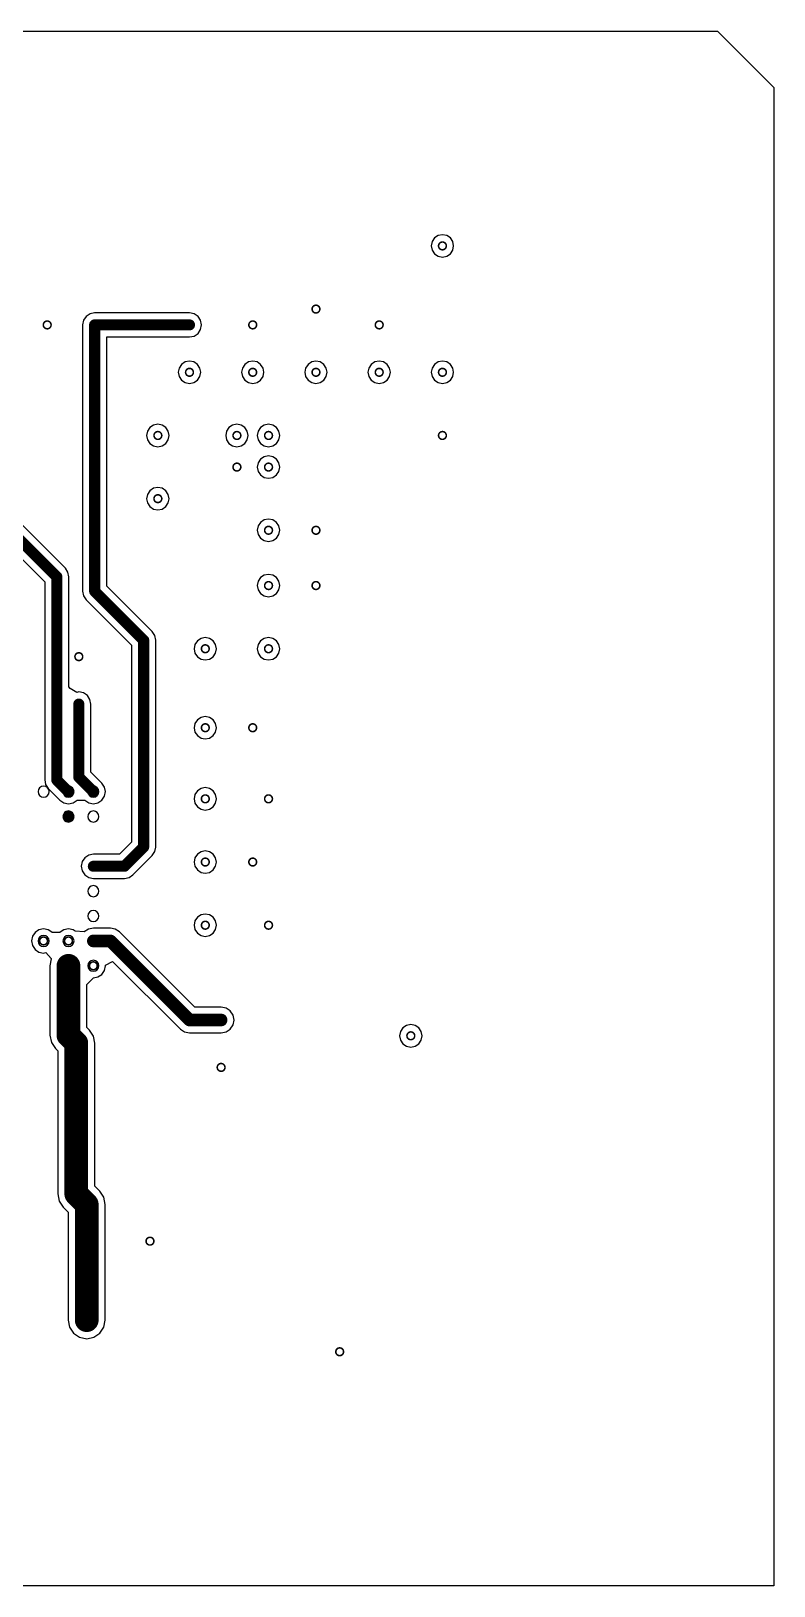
# Model space of a CAD drawing. Header units: inches. Extents: x 34.9 to 61.7, y 10.8 to 35.8.
# Drawn here: x 49.81 to 61.75, y 10.77 to 35.77 of the extents above; entities that cross this region are included whole.
import ezdxf

# ---------------------------------------------------------------- set-up
doc = ezdxf.new("R2010")
doc.units = ezdxf.units.IN
doc.header["$MEASUREMENT"] = 0
doc.layers.add('metal3', color=40, linetype='Continuous')

msp = doc.modelspace()

# ---------------------------------------------------------------- linework, layer by layer
at = {"layer": 'metal3'}
for p, q in [((34.89895056294756, 35.7709591000434), (60.84048364294756, 35.7709591000434)), ((60.84048364294756, 35.7709591000434), (61.74753034294757, 34.8639124000434)), ((61.74753034294757, 34.8639124000434), (61.74753034294757, 10.7727566200434)), ((56.25595128294756, 32.3862160600434), (56.24224544294756, 32.3173109400434)), ((56.24224544294756, 32.3173109400434), (56.25595128294756, 32.2484058200434)), ((56.29498346294757, 32.4446309800434), (56.25595128294756, 32.3862160600434)), ((56.25595128294756, 32.2484058200434), (56.29498346294757, 32.1899909000434)), ((56.35339838294756, 32.48366316004339), (56.29498346294757, 32.4446309800434)), ((56.42230350294757, 32.49736900004339), (56.35339838294756, 32.48366316004339)), ((56.49120862294757, 32.48366316004339), (56.42230350294757, 32.49736900004339)), ((56.54962354294757, 32.4446309800434), (56.49120862294757, 32.48366316004339)), ((56.58865572294756, 32.3862160600434), (56.54962354294757, 32.4446309800434)), ((56.54962354294757, 32.1899909000434), (56.58865572294756, 32.2484058200434)), ((56.60236156294756, 32.3173109400434), (56.58865572294756, 32.3862160600434)), ((56.58865572294756, 32.2484058200434), (56.60236156294756, 32.3173109400434)), ((56.29498346294757, 32.1899909000434), (56.35339838294756, 32.15095872004339)), ((56.35339838294756, 32.15095872004339), (56.42230350294757, 32.13725288004341)), ((56.42230350294757, 32.13725288004341), (56.49120862294757, 32.15095872004339)), ((56.49120862294757, 32.15095872004339), (56.54962354294757, 32.1899909000434)), ((50.65476360294757, 31.12167960004339), (50.63997064294756, 31.0473109400434)), ((50.63997064294756, 31.0473109400434), (50.63997064294756, 26.76579804004339)), ((50.69688950294757, 31.1847249400434), (50.65476360294757, 31.12167960004339)), ((50.75993484294757, 31.2268508400434), (50.69688950294757, 31.1847249400434)), ((50.83430350294756, 31.24164380004339), (50.75993484294757, 31.2268508400434)), ((52.35830350294756, 31.24164380004339), (50.83430350294756, 31.24164380004339)), ((52.43267216294757, 31.2268508400434), (52.35830350294756, 31.24164380004339)), ((52.49571750294757, 31.1847249400434), (52.43267216294757, 31.2268508400434)), ((52.53784340294757, 31.12167960004339), (52.49571750294757, 31.1847249400434)), ((52.55263636294757, 31.0473109400434), (52.53784340294757, 31.12167960004339)), ((52.53784340294757, 30.9729422800434), (52.55263636294757, 31.0473109400434)), ((51.02863636294757, 26.8462931800434), (51.02863636294757, 30.8529780800434)), ((51.02863636294757, 30.8529780800434), (52.35830350294756, 30.8529780800434)), ((52.35830350294756, 30.8529780800434), (52.43267216294757, 30.86777104004339)), ((52.43267216294757, 30.86777104004339), (52.49571750294757, 30.9098969400434)), ((52.49571750294757, 30.9098969400434), (52.53784340294757, 30.9729422800434)), ((52.19195128294757, 30.3542160600434), (52.17824544294757, 30.2853109400434)), ((52.17824544294757, 30.2853109400434), (52.19195128294757, 30.21640582004339)), ((52.23098346294756, 30.4126309800434), (52.19195128294757, 30.3542160600434)), ((52.28939838294757, 30.4516631600434), (52.23098346294756, 30.4126309800434)), ((52.35830350294756, 30.4653690000434), (52.28939838294757, 30.4516631600434)), ((52.42720862294756, 30.4516631600434), (52.35830350294756, 30.4653690000434)), ((52.48562354294756, 30.4126309800434), (52.42720862294756, 30.4516631600434)), ((52.52465572294757, 30.3542160600434), (52.48562354294756, 30.4126309800434)), ((52.53836156294757, 30.2853109400434), (52.52465572294757, 30.3542160600434)), ((52.52465572294757, 30.21640582004339), (52.53836156294757, 30.2853109400434)), ((53.20795128294756, 30.3542160600434), (53.19424544294756, 30.2853109400434)), ((53.19424544294756, 30.2853109400434), (53.20795128294756, 30.21640582004339)), ((53.24698346294757, 30.4126309800434), (53.20795128294756, 30.3542160600434)), ((53.30539838294757, 30.4516631600434), (53.24698346294757, 30.4126309800434)), ((53.37430350294757, 30.4653690000434), (53.30539838294757, 30.4516631600434)), ((53.44320862294757, 30.4516631600434), (53.37430350294757, 30.4653690000434)), ((53.50162354294757, 30.4126309800434), (53.44320862294757, 30.4516631600434)), ((53.54065572294756, 30.3542160600434), (53.50162354294757, 30.4126309800434)), ((53.55436156294756, 30.2853109400434), (53.54065572294756, 30.3542160600434)), ((53.54065572294756, 30.21640582004339), (53.55436156294756, 30.2853109400434)), ((54.22395128294757, 30.3542160600434), (54.21024544294757, 30.2853109400434)), ((54.21024544294757, 30.2853109400434), (54.22395128294757, 30.21640582004339)), ((54.26298346294756, 30.4126309800434), (54.22395128294757, 30.3542160600434)), ((54.32139838294756, 30.4516631600434), (54.26298346294756, 30.4126309800434)), ((54.39030350294756, 30.4653690000434), (54.32139838294756, 30.4516631600434)), ((54.45920862294757, 30.4516631600434), (54.39030350294756, 30.4653690000434)), ((54.51762354294756, 30.4126309800434), (54.45920862294757, 30.4516631600434)), ((54.55665572294757, 30.3542160600434), (54.51762354294756, 30.4126309800434)), ((54.57036156294757, 30.2853109400434), (54.55665572294757, 30.3542160600434)), ((54.55665572294757, 30.21640582004339), (54.57036156294757, 30.2853109400434)), ((55.23995128294757, 30.3542160600434), (55.22624544294757, 30.2853109400434)), ((55.22624544294757, 30.2853109400434), (55.23995128294757, 30.21640582004339)), ((55.27898346294756, 30.4126309800434), (55.23995128294757, 30.3542160600434)), ((55.33739838294757, 30.4516631600434), (55.27898346294756, 30.4126309800434)), ((55.40630350294757, 30.4653690000434), (55.33739838294757, 30.4516631600434)), ((55.47520862294756, 30.4516631600434), (55.40630350294757, 30.4653690000434)), ((55.53362354294757, 30.4126309800434), (55.47520862294756, 30.4516631600434)), ((55.57265572294756, 30.3542160600434), (55.53362354294757, 30.4126309800434)), ((55.58636156294756, 30.2853109400434), (55.57265572294756, 30.3542160600434)), ((55.57265572294756, 30.21640582004339), (55.58636156294756, 30.2853109400434)), ((56.25595128294756, 30.3542160600434), (56.24224544294756, 30.2853109400434)), ((56.24224544294756, 30.2853109400434), (56.25595128294756, 30.21640582004339)), ((56.29498346294757, 30.4126309800434), (56.25595128294756, 30.3542160600434)), ((56.35339838294756, 30.4516631600434), (56.29498346294757, 30.4126309800434)), ((56.42230350294757, 30.4653690000434), (56.35339838294756, 30.4516631600434)), ((56.49120862294757, 30.4516631600434), (56.42230350294757, 30.4653690000434)), ((56.54962354294757, 30.4126309800434), (56.49120862294757, 30.4516631600434)), ((56.58865572294756, 30.3542160600434), (56.54962354294757, 30.4126309800434)), ((56.60236156294756, 30.2853109400434), (56.58865572294756, 30.3542160600434)), ((56.58865572294756, 30.21640582004339), (56.60236156294756, 30.2853109400434)), ((52.19195128294757, 30.21640582004339), (52.23098346294756, 30.1579909000434)), ((52.23098346294756, 30.1579909000434), (52.28939838294757, 30.11895872004339)), ((52.28939838294757, 30.11895872004339), (52.35830350294756, 30.10525288004339)), ((52.35830350294756, 30.10525288004339), (52.42720862294756, 30.11895872004339)), ((52.42720862294756, 30.11895872004339), (52.48562354294756, 30.1579909000434)), ((52.48562354294756, 30.1579909000434), (52.52465572294757, 30.21640582004339)), ((53.20795128294756, 30.21640582004339), (53.24698346294757, 30.1579909000434)), ((53.24698346294757, 30.1579909000434), (53.30539838294757, 30.11895872004339)), ((53.30539838294757, 30.11895872004339), (53.37430350294757, 30.10525288004339)), ((53.37430350294757, 30.10525288004339), (53.44320862294757, 30.11895872004339)), ((53.44320862294757, 30.11895872004339), (53.50162354294757, 30.1579909000434)), ((53.50162354294757, 30.1579909000434), (53.54065572294756, 30.21640582004339)), ((54.22395128294757, 30.21640582004339), (54.26298346294756, 30.1579909000434)), ((54.26298346294756, 30.1579909000434), (54.32139838294756, 30.11895872004339)), ((54.32139838294756, 30.11895872004339), (54.39030350294756, 30.10525288004339)), ((54.39030350294756, 30.10525288004339), (54.45920862294757, 30.11895872004339)), ((54.45920862294757, 30.11895872004339), (54.51762354294756, 30.1579909000434)), ((54.51762354294756, 30.1579909000434), (54.55665572294757, 30.21640582004339)), ((55.23995128294757, 30.21640582004339), (55.27898346294756, 30.1579909000434)), ((55.27898346294756, 30.1579909000434), (55.33739838294757, 30.11895872004339)), ((55.33739838294757, 30.11895872004339), (55.40630350294757, 30.10525288004339)), ((55.40630350294757, 30.10525288004339), (55.47520862294756, 30.11895872004339)), ((55.47520862294756, 30.11895872004339), (55.53362354294757, 30.1579909000434)), ((55.53362354294757, 30.1579909000434), (55.57265572294756, 30.21640582004339)), ((56.25595128294756, 30.21640582004339), (56.29498346294757, 30.1579909000434)), ((56.29498346294757, 30.1579909000434), (56.35339838294756, 30.11895872004339)), ((56.35339838294756, 30.11895872004339), (56.42230350294757, 30.10525288004339)), ((56.42230350294757, 30.10525288004339), (56.49120862294757, 30.11895872004339)), ((56.49120862294757, 30.11895872004339), (56.54962354294757, 30.1579909000434)), ((56.54962354294757, 30.1579909000434), (56.58865572294756, 30.21640582004339)), ((51.68395128294756, 29.33821606004339), (51.67024544294756, 29.2693109400434)), ((51.67024544294756, 29.2693109400434), (51.68395128294756, 29.2004058200434)), ((51.72298346294757, 29.3966309800434), (51.68395128294756, 29.33821606004339)), ((51.78139838294757, 29.4356631600434), (51.72298346294757, 29.3966309800434)), ((51.85030350294757, 29.4493690000434), (51.78139838294757, 29.4356631600434)), ((51.91920862294756, 29.4356631600434), (51.85030350294757, 29.4493690000434)), ((51.97762354294757, 29.3966309800434), (51.91920862294756, 29.4356631600434)), ((52.01665572294756, 29.33821606004339), (51.97762354294757, 29.3966309800434)), ((52.03036156294756, 29.2693109400434), (52.01665572294756, 29.33821606004339)), ((52.01665572294756, 29.2004058200434), (52.03036156294756, 29.2693109400434)), ((52.95395128294757, 29.33821606004339), (52.94024544294757, 29.2693109400434)), ((52.94024544294757, 29.2693109400434), (52.95395128294757, 29.2004058200434)), ((52.99298346294756, 29.3966309800434), (52.95395128294757, 29.33821606004339)), ((53.05139838294757, 29.4356631600434), (52.99298346294756, 29.3966309800434)), ((53.12030350294756, 29.4493690000434), (53.05139838294757, 29.4356631600434)), ((53.18920862294756, 29.4356631600434), (53.12030350294756, 29.4493690000434)), ((53.24762354294757, 29.3966309800434), (53.18920862294756, 29.4356631600434)), ((53.28665572294757, 29.33821606004339), (53.24762354294757, 29.3966309800434)), ((53.30036156294757, 29.2693109400434), (53.28665572294757, 29.33821606004339)), ((53.28665572294757, 29.2004058200434), (53.30036156294757, 29.2693109400434)), ((53.46195128294757, 29.33821606004339), (53.44824544294757, 29.2693109400434)), ((53.44824544294757, 29.2693109400434), (53.46195128294757, 29.2004058200434)), ((53.50098346294756, 29.3966309800434), (53.46195128294757, 29.33821606004339)), ((53.55939838294756, 29.4356631600434), (53.50098346294756, 29.3966309800434)), ((53.62830350294756, 29.4493690000434), (53.55939838294756, 29.4356631600434)), ((53.69720862294757, 29.4356631600434), (53.62830350294756, 29.4493690000434)), ((53.75562354294756, 29.3966309800434), (53.69720862294757, 29.4356631600434)), ((53.79465572294757, 29.33821606004339), (53.75562354294756, 29.3966309800434)), ((53.80836156294757, 29.2693109400434), (53.79465572294757, 29.33821606004339)), ((53.79465572294757, 29.2004058200434), (53.80836156294757, 29.2693109400434)), ((51.68395128294756, 29.2004058200434), (51.72298346294757, 29.1419909000434)), ((51.72298346294757, 29.1419909000434), (51.78139838294757, 29.1029587200434)), ((51.78139838294757, 29.1029587200434), (51.85030350294757, 29.0892528800434)), ((51.85030350294757, 29.0892528800434), (51.91920862294756, 29.1029587200434)), ((51.91920862294756, 29.1029587200434), (51.97762354294757, 29.1419909000434)), ((51.97762354294757, 29.1419909000434), (52.01665572294756, 29.2004058200434)), ((52.95395128294757, 29.2004058200434), (52.99298346294756, 29.1419909000434)), ((52.99298346294756, 29.1419909000434), (53.05139838294757, 29.1029587200434)), ((53.05139838294757, 29.1029587200434), (53.12030350294756, 29.0892528800434)), ((53.12030350294756, 29.0892528800434), (53.18920862294756, 29.1029587200434)), ((53.18920862294756, 29.1029587200434), (53.24762354294757, 29.1419909000434)), ((53.24762354294757, 29.1419909000434), (53.28665572294757, 29.2004058200434)), ((53.46195128294757, 29.2004058200434), (53.50098346294756, 29.1419909000434)), ((53.50098346294756, 29.1419909000434), (53.55939838294756, 29.1029587200434)), ((53.55939838294756, 29.1029587200434), (53.62830350294756, 29.0892528800434)), ((53.62830350294756, 29.0892528800434), (53.69720862294757, 29.1029587200434)), ((53.69720862294757, 29.1029587200434), (53.75562354294756, 29.1419909000434)), ((53.75562354294756, 29.1419909000434), (53.79465572294757, 29.2004058200434)), ((53.46195128294757, 28.8302160600434), (53.44824544294757, 28.7613109400434)), ((53.44824544294757, 28.7613109400434), (53.46195128294757, 28.6924058200434)), ((53.50098346294756, 28.8886309800434), (53.46195128294757, 28.8302160600434)), ((53.55939838294756, 28.92766316004339), (53.50098346294756, 28.8886309800434)), ((53.62830350294756, 28.94136900004339), (53.55939838294756, 28.92766316004339)), ((53.69720862294757, 28.92766316004339), (53.62830350294756, 28.94136900004339)), ((53.75562354294756, 28.8886309800434), (53.69720862294757, 28.92766316004339)), ((53.79465572294757, 28.8302160600434), (53.75562354294756, 28.8886309800434)), ((53.80836156294757, 28.7613109400434), (53.79465572294757, 28.8302160600434)), ((53.79465572294757, 28.6924058200434), (53.80836156294757, 28.7613109400434)), ((53.46195128294757, 28.6924058200434), (53.50098346294756, 28.6339909000434)), ((53.50098346294756, 28.6339909000434), (53.55939838294756, 28.59495872004339)), ((53.55939838294756, 28.59495872004339), (53.62830350294756, 28.58125288004339)), ((53.62830350294756, 28.58125288004339), (53.69720862294757, 28.59495872004339)), ((53.69720862294757, 28.59495872004339), (53.75562354294756, 28.6339909000434)), ((53.75562354294756, 28.6339909000434), (53.79465572294757, 28.6924058200434)), ((51.68395128294756, 28.3222160600434), (51.67024544294756, 28.25331094004339)), ((51.67024544294756, 28.25331094004339), (51.68395128294756, 28.18440582004339)), ((51.72298346294757, 28.38063098004339), (51.68395128294756, 28.3222160600434)), ((51.78139838294757, 28.4196631600434), (51.72298346294757, 28.38063098004339)), ((51.85030350294757, 28.4333690000434), (51.78139838294757, 28.4196631600434)), ((51.91920862294756, 28.4196631600434), (51.85030350294757, 28.4333690000434)), ((51.97762354294757, 28.38063098004339), (51.91920862294756, 28.4196631600434)), ((52.01665572294756, 28.3222160600434), (51.97762354294757, 28.38063098004339)), ((52.03036156294756, 28.25331094004339), (52.01665572294756, 28.3222160600434)), ((52.01665572294756, 28.18440582004339), (52.03036156294756, 28.25331094004339)), ((50.36379390294756, 27.1361376600434), (49.37410576294756, 28.1258258000434)), ((51.68395128294756, 28.18440582004339), (51.72298346294757, 28.1259909000434)), ((51.72298346294757, 28.1259909000434), (51.78139838294757, 28.0869587200434)), ((51.78139838294757, 28.0869587200434), (51.85030350294757, 28.0732528800434)), ((51.85030350294757, 28.0732528800434), (51.91920862294756, 28.0869587200434)), ((51.91920862294756, 28.0869587200434), (51.97762354294757, 28.1259909000434)), ((51.97762354294757, 28.1259909000434), (52.01665572294756, 28.18440582004339)), ((49.15619662294756, 27.79407894004341), (50.03204704294757, 26.9182285200434)), ((53.46195128294757, 27.81421606004339), (53.44824544294757, 27.7453109400434)), ((53.50098346294756, 27.8726309800434), (53.46195128294757, 27.81421606004339)), ((53.55939838294756, 27.9116631600434), (53.50098346294756, 27.8726309800434)), ((53.62830350294756, 27.9253690000434), (53.55939838294756, 27.9116631600434)), ((53.69720862294757, 27.9116631600434), (53.62830350294756, 27.9253690000434)), ((53.75562354294756, 27.8726309800434), (53.69720862294757, 27.9116631600434)), ((53.79465572294757, 27.81421606004339), (53.75562354294756, 27.8726309800434)), ((53.80836156294757, 27.7453109400434), (53.79465572294757, 27.81421606004339)), ((53.44824544294757, 27.7453109400434), (53.46195128294757, 27.6764058200434)), ((53.46195128294757, 27.6764058200434), (53.50098346294756, 27.6179909000434)), ((53.50098346294756, 27.6179909000434), (53.55939838294756, 27.5789587200434)), ((53.55939838294756, 27.5789587200434), (53.62830350294756, 27.5652528800434)), ((53.62830350294756, 27.5652528800434), (53.69720862294757, 27.5789587200434)), ((53.69720862294757, 27.5789587200434), (53.75562354294756, 27.6179909000434)), ((53.75562354294756, 27.6179909000434), (53.79465572294757, 27.6764058200434)), ((53.79465572294757, 27.6764058200434), (53.80836156294757, 27.7453109400434)), ((50.40591980294757, 27.0730923200434), (50.36379390294756, 27.1361376600434)), ((50.42071276294756, 26.9987236600434), (50.40591980294757, 27.0730923200434)), ((50.42071276294756, 25.22664948004339), (50.42071276294756, 26.9987236600434)), ((53.55939838294756, 27.02266316004339), (53.50098346294756, 26.9836309800434)), ((53.62830350294756, 27.03636900004339), (53.55939838294756, 27.02266316004339)), ((53.69720862294757, 27.02266316004339), (53.62830350294756, 27.03636900004339)), ((53.75562354294756, 26.9836309800434), (53.69720862294757, 27.02266316004339)), ((50.03204704294757, 26.9182285200434), (50.03204704294757, 23.73028722004339)), ((50.63997064294756, 26.76579804004339), (50.65476360294757, 26.6914293800434)), ((51.75987188294756, 26.11505766004341), (51.02863636294757, 26.8462931800434)), ((53.46195128294757, 26.9252160600434), (53.44824544294757, 26.8563109400434)), ((53.44824544294757, 26.8563109400434), (53.46195128294757, 26.7874058200434)), ((53.50098346294756, 26.9836309800434), (53.46195128294757, 26.9252160600434)), ((53.46195128294757, 26.7874058200434), (53.50098346294756, 26.7289909000434)), ((53.79465572294757, 26.9252160600434), (53.75562354294756, 26.9836309800434)), ((53.75562354294756, 26.7289909000434), (53.79465572294757, 26.7874058200434)), ((53.80836156294757, 26.8563109400434), (53.79465572294757, 26.9252160600434)), ((53.79465572294757, 26.7874058200434), (53.80836156294757, 26.8563109400434)), ((50.65476360294757, 26.6914293800434), (50.69688950294757, 26.6283840400434)), ((50.69688950294757, 26.6283840400434), (51.42812502294757, 25.8971485200434)), ((53.50098346294756, 26.7289909000434), (53.55939838294756, 26.68995872004339)), ((53.55939838294756, 26.68995872004339), (53.62830350294756, 26.67625288004339)), ((53.62830350294756, 26.67625288004339), (53.69720862294757, 26.68995872004339)), ((53.69720862294757, 26.68995872004339), (53.75562354294756, 26.7289909000434)), ((51.80199778294757, 26.0520123200434), (51.75987188294756, 26.11505766004341)), ((51.81679074294756, 25.9776436600434), (51.80199778294757, 26.0520123200434)), ((52.54339838294757, 26.0066631600434), (52.48498346294757, 25.9676309800434)), ((52.61230350294757, 26.0203690000434), (52.54339838294757, 26.0066631600434)), ((52.68120862294757, 26.0066631600434), (52.61230350294757, 26.0203690000434)), ((52.73962354294757, 25.9676309800434), (52.68120862294757, 26.0066631600434)), ((53.55939838294756, 26.0066631600434), (53.50098346294756, 25.9676309800434)), ((53.62830350294756, 26.0203690000434), (53.55939838294756, 26.0066631600434)), ((53.69720862294757, 26.0066631600434), (53.62830350294756, 26.0203690000434)), ((53.75562354294756, 25.9676309800434), (53.69720862294757, 26.0066631600434)), ((51.42812502294757, 25.8971485200434), (51.42812502294757, 22.7327200000434)), ((51.81679074294756, 22.6522248600434), (51.81679074294756, 25.9776436600434)), ((52.44595128294756, 25.90921606004341), (52.43224544294756, 25.84031094004339)), ((52.43224544294756, 25.84031094004339), (52.44595128294756, 25.7714058200434)), ((52.48498346294757, 25.9676309800434), (52.44595128294756, 25.90921606004341)), ((52.44595128294756, 25.7714058200434), (52.48498346294757, 25.71299090004339)), ((52.77865572294756, 25.90921606004341), (52.73962354294757, 25.9676309800434)), ((52.73962354294757, 25.71299090004339), (52.77865572294756, 25.7714058200434)), ((52.79236156294756, 25.84031094004339), (52.77865572294756, 25.90921606004341)), ((52.77865572294756, 25.7714058200434), (52.79236156294756, 25.84031094004339)), ((53.46195128294757, 25.90921606004341), (53.44824544294757, 25.84031094004339)), ((53.44824544294757, 25.84031094004339), (53.46195128294757, 25.7714058200434)), ((53.50098346294756, 25.9676309800434), (53.46195128294757, 25.90921606004341)), ((53.46195128294757, 25.7714058200434), (53.50098346294756, 25.71299090004339)), ((53.79465572294757, 25.90921606004341), (53.75562354294756, 25.9676309800434)), ((53.75562354294756, 25.71299090004339), (53.79465572294757, 25.7714058200434)), ((53.80836156294757, 25.84031094004339), (53.79465572294757, 25.90921606004341)), ((53.79465572294757, 25.7714058200434), (53.80836156294757, 25.84031094004339)), ((52.48498346294757, 25.71299090004339), (52.54339838294757, 25.6739587200434)), ((52.54339838294757, 25.6739587200434), (52.61230350294757, 25.6602528800434)), ((52.61230350294757, 25.6602528800434), (52.68120862294757, 25.6739587200434)), ((52.68120862294757, 25.6739587200434), (52.73962354294757, 25.71299090004339)), ((53.50098346294756, 25.71299090004339), (53.55939838294756, 25.6739587200434)), ((53.55939838294756, 25.6739587200434), (53.62830350294756, 25.6602528800434)), ((53.62830350294756, 25.6602528800434), (53.69720862294757, 25.6739587200434)), ((53.69720862294757, 25.6739587200434), (53.75562354294756, 25.71299090004339)), ((50.44278536294756, 25.2018387600434), (50.42071276294756, 25.22664948004339)), ((50.54771530294757, 25.1391617200434), (50.44278536294756, 25.2018387600434)), ((50.58030350294757, 25.1456438000434), (50.54771530294757, 25.1391617200434)), ((50.65467216294756, 25.13085084004339), (50.58030350294757, 25.1456438000434)), ((50.71771750294756, 25.08872494004341), (50.65467216294756, 25.13085084004339)), ((50.75984340294757, 25.0256796000434), (50.71771750294756, 25.08872494004341)), ((50.77463636294756, 24.9513109400434), (50.75984340294757, 25.0256796000434)), ((50.77463636294756, 23.85687574004339), (50.77463636294756, 24.9513109400434)), ((52.61230350294757, 24.75036900004339), (52.54339838294757, 24.73666316004339)), ((52.68120862294757, 24.73666316004339), (52.61230350294757, 24.75036900004339)), ((52.44595128294756, 24.6392160600434), (52.43224544294756, 24.5703109400434)), ((52.43224544294756, 24.5703109400434), (52.44595128294756, 24.5014058200434)), ((52.48498346294757, 24.6976309800434), (52.44595128294756, 24.6392160600434)), ((52.44595128294756, 24.5014058200434), (52.48498346294757, 24.4429909000434)), ((52.54339838294757, 24.73666316004339), (52.48498346294757, 24.6976309800434)), ((52.73962354294757, 24.6976309800434), (52.68120862294757, 24.73666316004339)), ((52.77865572294756, 24.6392160600434), (52.73962354294757, 24.6976309800434)), ((52.73962354294757, 24.4429909000434), (52.77865572294756, 24.5014058200434)), ((52.79236156294756, 24.5703109400434), (52.77865572294756, 24.6392160600434)), ((52.77865572294756, 24.5014058200434), (52.79236156294756, 24.5703109400434)), ((52.48498346294757, 24.4429909000434), (52.54339838294757, 24.40395872004341)), ((52.54339838294757, 24.40395872004341), (52.61230350294757, 24.39025288004341)), ((52.61230350294757, 24.39025288004341), (52.68120862294757, 24.40395872004341)), ((52.68120862294757, 24.40395872004341), (52.73962354294757, 24.4429909000434)), ((50.95122478294756, 23.6802873200434), (50.77463636294756, 23.85687574004339)), ((50.03204704294757, 23.73028722004339), (50.04684000294756, 23.6559185600434)), ((50.04684000294756, 23.6559185600434), (50.08896590294756, 23.5928732200434)), ((50.08896590294756, 23.5928732200434), (50.27637980294756, 23.40545932004341)), ((50.99335068294756, 23.6172419800434), (50.95122478294756, 23.6802873200434)), ((51.00814364294757, 23.5428733200434), (50.99335068294756, 23.6172419800434)), ((50.99335068294756, 23.46850466004339), (51.00814364294757, 23.5428733200434)), ((52.48498346294757, 23.5546309800434), (52.44595128294756, 23.49621606004339)), ((52.54339838294757, 23.59366316004341), (52.48498346294757, 23.5546309800434)), ((52.61230350294757, 23.60736900004341), (52.54339838294757, 23.59366316004341)), ((52.68120862294757, 23.59366316004341), (52.61230350294757, 23.60736900004341)), ((52.73962354294757, 23.5546309800434), (52.68120862294757, 23.59366316004341)), ((52.77865572294756, 23.49621606004339), (52.73962354294757, 23.5546309800434)), ((50.27637980294756, 23.40545932004341), (50.33942514294756, 23.3633334200434)), ((50.33942514294756, 23.3633334200434), (50.41379380294757, 23.3485404600434)), ((50.41379380294757, 23.3485404600434), (50.48816246294757, 23.3633334200434)), ((50.48816246294757, 23.3633334200434), (50.55120526294756, 23.40545932004341)), ((50.55120526294756, 23.40545932004341), (50.67639932294756, 23.40545932004341)), ((50.67639932294756, 23.40545932004341), (50.73944212294757, 23.3633334200434)), ((50.73944212294757, 23.3633334200434), (50.81381078294757, 23.3485404600434)), ((50.81381078294757, 23.3485404600434), (50.88817944294756, 23.3633334200434)), ((50.88817944294756, 23.3633334200434), (50.95122478294756, 23.40545932004341)), ((50.95122478294756, 23.40545932004341), (50.99335068294756, 23.46850466004339)), ((52.44595128294756, 23.49621606004339), (52.43224544294756, 23.4273109400434)), ((52.43224544294756, 23.4273109400434), (52.44595128294756, 23.3584058200434)), ((52.44595128294756, 23.3584058200434), (52.48498346294757, 23.2999909000434)), ((52.48498346294757, 23.2999909000434), (52.54339838294757, 23.2609587200434)), ((52.54339838294757, 23.2609587200434), (52.61230350294757, 23.2472528800434)), ((52.61230350294757, 23.2472528800434), (52.68120862294757, 23.2609587200434)), ((52.68120862294757, 23.2609587200434), (52.73962354294757, 23.2999909000434)), ((52.73962354294757, 23.2999909000434), (52.77865572294756, 23.3584058200434)), ((52.79236156294756, 23.4273109400434), (52.77865572294756, 23.49621606004339)), ((52.77865572294756, 23.3584058200434), (52.79236156294756, 23.4273109400434)), ((50.73944212294757, 22.5224334000434), (50.67639678294756, 22.48030750004339)), ((50.81381078294757, 22.53722636004341), (50.73944212294757, 22.5224334000434)), ((51.23263138294756, 22.53722636004341), (50.81381078294757, 22.53722636004341)), ((51.42812502294757, 22.7327200000434), (51.23263138294756, 22.53722636004341)), ((51.45054052294756, 22.2054795000434), (51.75987188294756, 22.5148108600434)), ((51.75987188294756, 22.5148108600434), (51.80199778294757, 22.5778562000434)), ((51.80199778294757, 22.5778562000434), (51.81679074294756, 22.6522248600434)), ((52.48498346294757, 22.53863098004339), (52.44595128294756, 22.4802160600434)), ((52.54339838294757, 22.5776631600434), (52.48498346294757, 22.53863098004339)), ((52.61230350294757, 22.5913690000434), (52.54339838294757, 22.5776631600434)), ((52.68120862294757, 22.5776631600434), (52.61230350294757, 22.5913690000434)), ((52.73962354294757, 22.53863098004339), (52.68120862294757, 22.5776631600434)), ((52.77865572294756, 22.4802160600434), (52.73962354294757, 22.53863098004339)), ((50.63427088294756, 22.41726216004339), (50.61947792294757, 22.3428935000434)), ((50.61947792294757, 22.3428935000434), (50.63427088294756, 22.2685248400434)), ((50.67639678294756, 22.48030750004339), (50.63427088294756, 22.41726216004339)), ((50.63427088294756, 22.2685248400434), (50.67639678294756, 22.2054795000434)), ((52.44595128294756, 22.4802160600434), (52.43224544294756, 22.41131094004339)), ((52.43224544294756, 22.41131094004339), (52.44595128294756, 22.3424058200434)), ((52.44595128294756, 22.3424058200434), (52.48498346294757, 22.28399090004339)), ((52.48498346294757, 22.28399090004339), (52.54339838294757, 22.2449587200434)), ((52.68120862294757, 22.2449587200434), (52.73962354294757, 22.28399090004339)), ((52.73962354294757, 22.28399090004339), (52.77865572294756, 22.3424058200434)), ((52.79236156294756, 22.41131094004339), (52.77865572294756, 22.4802160600434)), ((52.77865572294756, 22.3424058200434), (52.79236156294756, 22.41131094004339)), ((50.67639678294756, 22.2054795000434), (50.73944212294757, 22.16335360004339)), ((50.73944212294757, 22.16335360004339), (50.81381078294757, 22.1485606400434)), ((50.81381078294757, 22.1485606400434), (51.31312652294757, 22.1485606400434)), ((51.31312652294757, 22.1485606400434), (51.38749264294756, 22.1633510600434)), ((51.38749264294756, 22.1633510600434), (51.45054052294756, 22.2054795000434)), ((52.54339838294757, 22.2449587200434), (52.61230350294757, 22.2312528800434)), ((52.61230350294757, 22.2312528800434), (52.68120862294757, 22.2449587200434)), ((52.48498346294757, 21.5226309800434), (52.44595128294756, 21.4642160600434)), ((52.54339838294757, 21.56166316004339), (52.48498346294757, 21.5226309800434)), ((52.61230350294757, 21.57536900004339), (52.54339838294757, 21.56166316004339)), ((52.68120862294757, 21.56166316004339), (52.61230350294757, 21.57536900004339)), ((52.73962354294757, 21.5226309800434), (52.68120862294757, 21.56166316004339)), ((52.77865572294756, 21.4642160600434), (52.73962354294757, 21.5226309800434)), ((49.87640092294757, 21.2802946600434), (49.83427502294757, 21.21724932004339)), ((49.93944626294757, 21.3224205600434), (49.87640092294757, 21.2802946600434)), ((50.01381492294756, 21.33721352004341), (49.93944626294757, 21.3224205600434)), ((50.08818358294756, 21.3224205600434), (50.01381492294756, 21.33721352004341)), ((50.13217892294756, 21.2930251400434), (50.08818358294756, 21.3224205600434)), ((50.15122892294757, 21.28029720004339), (50.13217892294756, 21.2930251400434)), ((50.27641536294756, 21.28029720004339), (50.15122892294757, 21.28029720004339)), ((50.29546790294756, 21.2930251400434), (50.27641536294756, 21.28029720004339)), ((50.33946070294756, 21.3224205600434), (50.29546790294756, 21.2930251400434)), ((50.41382936294757, 21.33721352004341), (50.33946070294756, 21.3224205600434)), ((50.48819802294757, 21.3224205600434), (50.41382936294757, 21.33721352004341)), ((50.52171840294757, 21.3000228400434), (50.48819802294757, 21.3224205600434)), ((50.66734676294756, 21.2893802400434), (50.52171840294757, 21.3000228400434)), ((50.73456278294756, 21.33428998004339), (50.66734676294756, 21.2893802400434)), ((50.81384634294757, 21.3500608400434), (50.73456278294756, 21.33428998004339)), ((51.08672108294756, 21.3500608400434), (50.81384634294757, 21.3500608400434)), ((51.08673378294756, 21.35006338004339), (51.08672108294756, 21.3500608400434)), ((51.16601734294757, 21.33428998004339), (51.08673378294756, 21.35006338004339)), ((51.23323336294757, 21.2893802400434), (51.16601734294757, 21.33428998004339)), ((51.23323844294757, 21.28937262004339), (51.23323336294757, 21.2893802400434)), ((52.44412248294756, 20.0784911200434), (51.23323844294757, 21.28937262004339)), ((52.44595128294756, 21.4642160600434), (52.43224544294756, 21.3953109400434)), ((52.43224544294756, 21.3953109400434), (52.44595128294756, 21.32640582004341)), ((52.44595128294756, 21.32640582004341), (52.48498346294757, 21.2679909000434)), ((52.48498346294757, 21.2679909000434), (52.54339838294757, 21.22895872004339)), ((52.68120862294757, 21.22895872004339), (52.73962354294757, 21.2679909000434)), ((52.73962354294757, 21.2679909000434), (52.77865572294756, 21.32640582004341)), ((52.79236156294756, 21.3953109400434), (52.77865572294756, 21.4642160600434)), ((52.77865572294756, 21.32640582004341), (52.79236156294756, 21.3953109400434)), ((49.83427502294757, 21.21724932004339), (49.81948206294757, 21.1428806600434)), ((49.81948206294757, 21.1428806600434), (49.83427502294757, 21.0685120000434)), ((49.83427502294757, 21.0685120000434), (49.87640092294757, 21.0054666600434)), ((49.87640092294757, 21.0054666600434), (49.93944626294757, 20.96334076004339)), ((52.54339838294757, 21.22895872004339), (52.61230350294757, 21.21525288004339)), ((52.61230350294757, 21.21525288004339), (52.68120862294757, 21.22895872004339)), ((49.93944626294757, 20.96334076004339), (50.01381492294756, 20.9485478000434)), ((50.01381492294756, 20.9485478000434), (50.05233402294756, 20.9562084400434)), ((50.05233402294756, 20.9562084400434), (50.13382992294757, 20.8624138600434)), ((50.13803870294757, 20.8536254600434), (50.11600674294756, 20.7428636800434)), ((50.13382992294757, 20.8624138600434), (50.13443444294757, 20.8615553400434)), ((50.13443444294757, 20.8615553400434), (50.13803870294757, 20.8536254600434)), ((51.00666282294756, 20.7503490600434), (51.12370602294757, 20.81291180004339)), ((51.00814364294757, 20.7428992400434), (51.00666282294756, 20.7503490600434)), ((51.12370602294757, 20.81291180004339), (52.21180392294757, 19.7248113600434)), ((50.11600674294756, 20.7428636800434), (50.11600674294756, 19.6248903000434)), ((50.71165198294757, 20.4408119600434), (50.81381332294757, 20.5485663800434)), ((50.81381332294757, 20.5485663800434), (50.88817944294756, 20.56335934004341)), ((50.88817944294756, 20.56335934004341), (50.95122478294756, 20.60548524004339)), ((50.95122478294756, 20.60548524004339), (50.99335068294756, 20.6685305800434)), ((50.99335068294756, 20.6685305800434), (51.00814364294757, 20.7428992400434)), ((50.71165198294757, 19.7482504800434), (50.71165198294757, 20.4408119600434)), ((52.86630350294756, 20.0784911200434), (52.44412248294756, 20.0784911200434)), ((52.94558706294757, 20.06272026004341), (52.86630350294756, 20.0784911200434)), ((53.01280308294757, 20.0178105200434), (52.94558706294757, 20.06272026004341)), ((53.05771282294756, 19.95059450004339), (53.01280308294757, 20.0178105200434)), ((53.01280308294757, 19.7248113600434), (53.05771282294756, 19.79202738004339)), ((53.07348368294757, 19.8713109400434), (53.05771282294756, 19.95059450004339)), ((53.05771282294756, 19.79202738004339), (53.07348368294757, 19.8713109400434)), ((55.84539838294756, 19.7836631600434), (55.78698346294756, 19.7446309800434)), ((55.91430350294756, 19.7973690000434), (55.84539838294756, 19.7836631600434)), ((55.98320862294757, 19.7836631600434), (55.91430350294756, 19.7973690000434)), ((56.04162354294756, 19.7446309800434), (55.98320862294757, 19.7836631600434)), ((50.11600674294756, 19.6248903000434), (50.13867624294757, 19.5109179600434)), ((50.13867624294757, 19.5109179600434), (50.20323542294757, 19.41429890004341)), ((50.75025490294756, 19.70964756004339), (50.71165198294757, 19.7482504800434)), ((50.81481662294756, 19.6130285000434), (50.75025490294756, 19.70964756004339)), ((50.83748612294757, 19.49905616004339), (50.81481662294756, 19.6130285000434)), ((50.83748612294757, 17.9663109400434), (50.83748612294757, 19.49905616004339)), ((52.21180392294757, 19.7248113600434), (52.27901740294756, 19.6799016200434)), ((52.27901740294756, 19.6799016200434), (52.35830350294756, 19.66412822004339)), ((52.35830350294756, 19.66412822004339), (52.35831620294756, 19.66413076004341)), ((52.35831620294756, 19.66413076004341), (52.86630350294756, 19.66413076004341)), ((52.86630350294756, 19.66413076004341), (52.94558706294757, 19.6799016200434)), ((52.94558706294757, 19.6799016200434), (53.01280308294757, 19.7248113600434)), ((55.74795128294757, 19.68621606004339), (55.73424544294757, 19.6173109400434)), ((55.73424544294757, 19.6173109400434), (55.74795128294757, 19.5484058200434)), ((55.78698346294756, 19.7446309800434), (55.74795128294757, 19.68621606004339)), ((55.74795128294757, 19.5484058200434), (55.78698346294756, 19.4899909000434)), ((56.08065572294757, 19.68621606004339), (56.04162354294756, 19.7446309800434)), ((56.04162354294756, 19.4899909000434), (56.08065572294757, 19.5484058200434)), ((56.09436156294757, 19.6173109400434), (56.08065572294757, 19.68621606004339)), ((56.08065572294757, 19.5484058200434), (56.09436156294757, 19.6173109400434)), ((50.20323542294757, 19.41429890004341), (50.24184088294757, 19.37569344004339)), ((50.24184088294757, 19.37569344004339), (50.24184088294757, 17.9663109400434)), ((55.78698346294756, 19.4899909000434), (55.84539838294756, 19.4509587200434)), ((55.84539838294756, 19.4509587200434), (55.91430350294756, 19.4372528800434)), ((55.91430350294756, 19.4372528800434), (55.98320862294757, 19.4509587200434)), ((55.98320862294757, 19.4509587200434), (56.04162354294756, 19.4899909000434)), ((50.24184088294757, 17.9663109400434), (50.24184088294757, 17.07408514004339)), ((50.83748612294757, 17.1974453200434), (50.83748612294757, 17.9663109400434)), ((50.24184088294757, 17.07408514004339), (50.26451038294756, 16.9601128000434)), ((50.91789490294757, 17.1170365400434), (50.83748612294757, 17.1974453200434)), ((50.98245662294757, 17.02041748004341), (50.91789490294757, 17.1170365400434)), ((51.00512612294757, 16.9064451400434), (50.98245662294757, 17.02041748004341)), ((50.26451038294756, 16.9601128000434), (50.32907210294756, 16.8634937400434)), ((50.32907210294756, 16.8634937400434), (50.40948088294756, 16.7830849600434)), ((50.40948088294756, 16.7830849600434), (50.40948088294756, 16.3153109400434)), ((51.00512612294757, 16.3153109400434), (51.00512612294757, 16.9064451400434)), ((50.40948088294756, 16.3153109400434), (50.40948088294756, 15.04531094004339)), ((51.00512612294757, 15.04531094004339), (51.00512612294757, 16.3153109400434)), ((50.40948088294756, 15.04531094004339), (50.43215038294757, 14.9313386000434)), ((50.98245662294757, 14.9313386000434), (51.00512612294757, 15.04531094004339)), ((50.43215038294757, 14.9313386000434), (50.49671210294757, 14.83471954004339)), ((50.49671210294757, 14.83471954004339), (50.59333116294756, 14.77015782004339)), ((50.59333116294756, 14.77015782004339), (50.70730350294757, 14.7474883200434)), ((50.70730350294757, 14.7474883200434), (50.82127584294757, 14.77015782004339)), ((50.82127584294757, 14.77015782004339), (50.91789490294757, 14.83471954004339)), ((50.91789490294757, 14.83471954004339), (50.98245662294757, 14.9313386000434)), ((61.74753034294757, 10.7727566200434), (35.00779718294757, 10.7727566200434))]:
    msp.add_line(p, q, dxfattribs=at)
for points, const_width in [([(56.48480274294756, 32.3173109400434, 1), (56.35980426294756, 32.3173109400434, 1)], 0.02499868), ([(56.48480274294756, 32.3173109400434, 1), (56.35980426294756, 32.3173109400434, 1)], 0.02499868), ([(54.45280274294757, 31.30131094004339, 1), (54.32780426294757, 31.30131094004339, 1)], 0.02499868), ([(50.13480274294757, 31.0473109400434, 1), (50.00980426294757, 31.0473109400434, 1)], 0.02499868), ([(50.87880430294757, 31.0473109400434, 1), (50.78980270294757, 31.0473109400434, 1)], 0.08899905999999999), ([(50.87880430294757, 31.0473109400434, 1), (50.78980270294757, 31.0473109400434, 1)], 0.08899905999999999), ([(50.89680274294757, 31.0473109400434, 1), (50.77180426294757, 31.0473109400434, 1)], 0.02499868), ([(52.40280430294757, 31.0473109400434, 1), (52.31380270294757, 31.0473109400434, 1)], 0.08899905999999999), ([(52.42080274294757, 31.0473109400434, 1), (52.29580426294757, 31.0473109400434, 1)], 0.02499868), ([(53.43680274294756, 31.0473109400434, 1), (53.31180426294756, 31.0473109400434, 1)], 0.02499868), ([(55.46880274294756, 31.0473109400434, 1), (55.34380426294757, 31.0473109400434, 1)], 0.02499868), ([(52.42080274294757, 30.2853109400434, 1), (52.29580426294757, 30.2853109400434, 1)], 0.02499868), ([(52.42080274294757, 30.2853109400434, 1), (52.29580426294757, 30.2853109400434, 1)], 0.02499868), ([(53.43680274294756, 30.2853109400434, 1), (53.31180426294756, 30.2853109400434, 1)], 0.02499868), ([(53.43680274294756, 30.2853109400434, 1), (53.31180426294756, 30.2853109400434, 1)], 0.02499868), ([(54.45280274294757, 30.2853109400434, 1), (54.32780426294757, 30.2853109400434, 1)], 0.02499868), ([(54.45280274294757, 30.2853109400434, 1), (54.32780426294757, 30.2853109400434, 1)], 0.02499868), ([(55.46880274294756, 30.2853109400434, 1), (55.34380426294757, 30.2853109400434, 1)], 0.02499868), ([(55.46880274294756, 30.2853109400434, 1), (55.34380426294757, 30.2853109400434, 1)], 0.02499868), ([(56.48480274294756, 30.2853109400434, 1), (56.35980426294756, 30.2853109400434, 1)], 0.02499868), ([(56.48480274294756, 30.2853109400434, 1), (56.35980426294756, 30.2853109400434, 1)], 0.02499868), ([(51.91280274294756, 29.2693109400434, 1), (51.78780426294756, 29.2693109400434, 1)], 0.02499868), ([(51.91280274294756, 29.2693109400434, 1), (51.78780426294756, 29.2693109400434, 1)], 0.02499868), ([(53.18280274294757, 29.2693109400434, 1), (53.05780426294757, 29.2693109400434, 1)], 0.02499868), ([(53.18280274294757, 29.2693109400434, 1), (53.05780426294757, 29.2693109400434, 1)], 0.02499868), ([(53.69080274294757, 29.2693109400434, 1), (53.56580426294757, 29.2693109400434, 1)], 0.02499868), ([(53.69080274294757, 29.2693109400434, 1), (53.56580426294757, 29.2693109400434, 1)], 0.02499868), ([(56.48480274294756, 29.2693109400434, 1), (56.35980426294756, 29.2693109400434, 1)], 0.02499868), ([(53.18280274294757, 28.7613109400434, 1), (53.05780426294757, 28.7613109400434, 1)], 0.02499868), ([(53.18280274294757, 28.7613109400434, 1), (53.05780426294757, 28.7613109400434, 1)], 0.02499868), ([(53.69080274294757, 28.7613109400434, 1), (53.56580426294757, 28.7613109400434, 1)], 0.02499868), ([(53.69080274294757, 28.7613109400434, 1), (53.56580426294757, 28.7613109400434, 1)], 0.02499868), ([(51.91280274294756, 28.25331094004339, 1), (51.78780426294756, 28.25331094004339, 1)], 0.02499868), ([(51.91280274294756, 28.25331094004339, 1), (51.78780426294756, 28.25331094004339, 1)], 0.02499868), ([(53.69080274294757, 27.7453109400434, 1), (53.56580426294757, 27.7453109400434, 1)], 0.02499868), ([(53.69080274294757, 27.7453109400434, 1), (53.56580426294757, 27.7453109400434, 1)], 0.02499868), ([(54.45280274294757, 27.7453109400434, 1), (54.32780426294757, 27.7453109400434, 1)], 0.02499868), ([(50.27088070294757, 26.9987236600434, 1), (50.18187910294756, 26.9987236600434, 1)], 0.08899905999999999), ([(50.27088070294757, 26.9987236600434, 1), (50.18187910294756, 26.9987236600434, 1)], 0.08899905999999999), ([(50.87880430294757, 26.76579804004339, 1), (50.78980270294757, 26.76579804004339, 1)], 0.08899905999999999), ([(50.87880430294757, 26.76579804004339, 1), (50.78980270294757, 26.76579804004339, 1)], 0.08899905999999999), ([(53.69080274294757, 26.8563109400434, 1), (53.56580426294757, 26.8563109400434, 1)], 0.02499868), ([(53.69080274294757, 26.8563109400434, 1), (53.56580426294757, 26.8563109400434, 1)], 0.02499868), ([(54.45280274294757, 26.8563109400434, 1), (54.32780426294757, 26.8563109400434, 1)], 0.02499868), ([(51.66695868294757, 25.9776436600434, 1), (51.57795708294756, 25.9776436600434, 1)], 0.08899905999999999), ([(51.66695868294757, 25.9776436600434, 1), (51.57795708294756, 25.9776436600434, 1)], 0.08899905999999999), ([(50.64280274294757, 25.7133109400434, 1), (50.51780426294756, 25.7133109400434, 1)], 0.02499868), ([(52.67480274294756, 25.84031094004339, 1), (52.54980426294756, 25.84031094004339, 1)], 0.02499868), ([(52.67480274294756, 25.84031094004339, 1), (52.54980426294756, 25.84031094004339, 1)], 0.02499868), ([(53.69080274294757, 25.84031094004339, 1), (53.56580426294757, 25.84031094004339, 1)], 0.02499868), ([(53.69080274294757, 25.84031094004339, 1), (53.56580426294757, 25.84031094004339, 1)], 0.02499868), ([(50.62480430294757, 24.9513109400434, 1), (50.53580270294756, 24.9513109400434, 1)], 0.08899905999999999), ([(50.64280274294757, 24.9513109400434, 1), (50.51780426294756, 24.9513109400434, 1)], 0.02499868), ([(52.67480274294756, 24.5703109400434, 1), (52.54980426294756, 24.5703109400434, 1)], 0.02499868), ([(52.67480274294756, 24.5703109400434, 1), (52.54980426294756, 24.5703109400434, 1)], 0.02499868), ([(53.43680274294756, 24.5703109400434, 1), (53.31180426294756, 24.5703109400434, 1)], 0.02499868), ([(50.27088070294757, 23.73028722004339, 1), (50.18187910294756, 23.73028722004339, 1)], 0.08899905999999999), ([(50.27088070294757, 23.73028722004339, 1), (50.18187910294756, 23.73028722004339, 1)], 0.08899905999999999), ([(50.62480430294757, 23.7763806000434, 1), (50.53580270294756, 23.7763806000434, 1)], 0.08899905999999999), ([(50.62480430294757, 23.7763806000434, 1), (50.53580270294756, 23.7763806000434, 1)], 0.08899905999999999), ([(50.45829460294756, 23.5428733200434, 1), (50.36929300294757, 23.5428733200434, 1)], 0.08899905999999999), ([(50.85831158294756, 23.5428733200434, 1), (50.76930998294756, 23.5428733200434, 1)], 0.08899905999999999), ([(52.67480274294756, 23.4273109400434, 1), (52.54980426294756, 23.4273109400434, 1)], 0.02499868), ([(52.67480274294756, 23.4273109400434, 1), (52.54980426294756, 23.4273109400434, 1)], 0.02499868), ([(53.69080274294757, 23.4273109400434, 1), (53.56580426294757, 23.4273109400434, 1)], 0.02499868), ([(50.45827936294756, 23.1428919000434, 1), (50.36937936294757, 23.1428919000434, 1)], 0.08889999999999999), ([(50.45831746294756, 23.14285634004339, 1), (50.36941746294757, 23.14285634004339, 1)], 0.08889999999999999), ([(51.66695868294757, 22.6522248600434, 1), (51.57795708294756, 22.6522248600434, 1)], 0.08899905999999999), ([(51.66695868294757, 22.6522248600434, 1), (51.57795708294756, 22.6522248600434, 1)], 0.08899905999999999), ([(50.85831158294756, 22.3428935000434, 1), (50.76930998294756, 22.3428935000434, 1)], 0.08899905999999999), ([(50.87631002294756, 22.3428935000434, 1), (50.75131154294756, 22.3428935000434, 1)], 0.02499868), ([(51.35762732294756, 22.3428935000434, 1), (51.26862572294756, 22.3428935000434, 1)], 0.08899905999999999), ([(51.35762732294756, 22.3428935000434, 1), (51.26862572294756, 22.3428935000434, 1)], 0.08899905999999999), ([(52.67480274294756, 22.41131094004339, 1), (52.54980426294756, 22.41131094004339, 1)], 0.02499868), ([(52.67480274294756, 22.41131094004339, 1), (52.54980426294756, 22.41131094004339, 1)], 0.02499868), ([(53.43680274294756, 22.41131094004339, 1), (53.31180426294756, 22.41131094004339, 1)], 0.02499868), ([(52.67480274294756, 21.3953109400434, 1), (52.54980426294756, 21.3953109400434, 1)], 0.02499868), ([(52.67480274294756, 21.3953109400434, 1), (52.54980426294756, 21.3953109400434, 1)], 0.02499868), ([(53.69080274294757, 21.3953109400434, 1), (53.56580426294757, 21.3953109400434, 1)], 0.02499868), ([(50.07631416294757, 21.1428806600434, 1), (49.95131568294757, 21.1428806600434, 1)], 0.02499868), ([(50.47632860294756, 21.1428806600434, 1), (50.35133012294757, 21.1428806600434, 1)], 0.02499868), ([(50.86464634294757, 21.1428806600434, 1), (50.76304634294756, 21.1428806600434, 1)], 0.1016), ([(51.13753378294757, 21.1428806600434, 1), (51.03593378294757, 21.1428806600434, 1)], 0.1016), ([(51.13753378294757, 21.1428806600434, 1), (51.03593378294757, 21.1428806600434, 1)], 0.1016), ([(50.50907936294756, 20.7428636800434, 1), (50.31857936294756, 20.7428636800434, 1)], 0.1905), ([(50.87631002294756, 20.7428992400434, 1), (50.75131154294756, 20.7428992400434, 1)], 0.02499868), ([(50.50907936294756, 19.6248903000434, 1), (50.31857936294756, 19.6248903000434, 1)], 0.1905), ([(50.50907936294756, 19.6248903000434, 1), (50.31857936294756, 19.6248903000434, 1)], 0.1905), ([(52.40910350294756, 19.8713109400434, 1), (52.30750350294757, 19.8713109400434, 1)], 0.1016), ([(52.40910350294756, 19.8713109400434, 1), (52.30750350294757, 19.8713109400434, 1)], 0.1016), ([(52.91710350294757, 19.8713109400434, 1), (52.81550350294756, 19.8713109400434, 1)], 0.1016), ([(52.92880274294757, 19.8713109400434, 1), (52.80380426294757, 19.8713109400434, 1)], 0.02499868), ([(50.63491350294757, 19.49905616004339, 1), (50.44441350294757, 19.49905616004339, 1)], 0.1905), ([(50.63491350294757, 19.49905616004339, 1), (50.44441350294757, 19.49905616004339, 1)], 0.1905), ([(55.97680274294757, 19.6173109400434, 1), (55.85180426294757, 19.6173109400434, 1)], 0.02499868), ([(55.97680274294757, 19.6173109400434, 1), (55.85180426294757, 19.6173109400434, 1)], 0.02499868), ([(52.92880274294757, 19.1093109400434, 1), (52.80380426294757, 19.1093109400434, 1)], 0.02499868), ([(50.63491350294757, 17.9663109400434, 1), (50.44441350294757, 17.9663109400434, 1)], 0.1905), ([(50.63491350294757, 17.9663109400434, 1), (50.44441350294757, 17.9663109400434, 1)], 0.1905), ([(50.60216274294757, 17.9663109400434, 1), (50.47716426294757, 17.9663109400434, 1)], 0.02499868), ([(50.63491350294757, 17.07408514004339, 1), (50.44441350294757, 17.07408514004339, 1)], 0.1905), ([(50.63491350294757, 17.07408514004339, 1), (50.44441350294757, 17.07408514004339, 1)], 0.1905), ([(50.80255350294756, 16.9064451400434, 1), (50.61205350294756, 16.9064451400434, 1)], 0.1905), ([(50.80255350294756, 16.9064451400434, 1), (50.61205350294756, 16.9064451400434, 1)], 0.1905), ([(50.80255350294756, 16.3153109400434, 1), (50.61205350294756, 16.3153109400434, 1)], 0.1905), ([(50.80255350294756, 16.3153109400434, 1), (50.61205350294756, 16.3153109400434, 1)], 0.1905), ([(50.76980274294756, 16.3153109400434, 1), (50.64480426294756, 16.3153109400434, 1)], 0.02499868), ([(51.78580274294757, 16.3153109400434, 1), (51.66080426294756, 16.3153109400434, 1)], 0.02499868), ([(50.80255350294756, 15.04531094004339, 1), (50.61205350294756, 15.04531094004339, 1)], 0.1905), ([(50.76980274294756, 15.04531094004339, 1), (50.64480426294756, 15.04531094004339, 1)], 0.02499868), ([(54.83380274294757, 14.5373109400434, 1), (54.70880426294757, 14.5373109400434, 1)], 0.02499868)]:
    msp.add_lwpolyline(points, format="xyb", close=True, dxfattribs=dict(at, const_width=const_width))
for points, const_width in [([(52.35830350294756, 31.0473109400434), (50.83430350294756, 31.0473109400434)], 0.17800066), ([(50.83430350294756, 31.0473109400434), (50.83430350294756, 26.76579804004339)], 0.17800066), ([(50.22637990294757, 26.9987236600434), (49.23669176294757, 27.98841180004339)], 0.17800066), ([(50.22637990294757, 26.9987236600434), (50.22637990294757, 23.73028722004339)], 0.17800066), ([(51.62245788294757, 25.9776436600434), (50.83430350294756, 26.76579804004339)], 0.17800066), ([(51.62245788294757, 25.9776436600434), (51.62245788294757, 22.6522248600434)], 0.17800066), ([(50.58030350294757, 24.9513109400434), (50.58030350294757, 23.7763806000434)], 0.17800066), ([(50.41379380294757, 23.5428733200434), (50.22637990294757, 23.73028722004339)], 0.17800066), ([(50.81381078294757, 23.5428733200434), (50.58030350294757, 23.7763806000434)], 0.17800066), ([(50.41386746294756, 23.14285634004339), (50.41382936294757, 23.1428919000434)], 0.1778), ([(51.62245788294757, 22.6522248600434), (51.31312652294757, 22.3428935000434)], 0.17800066), ([(51.31312652294757, 22.3428935000434), (50.81381078294757, 22.3428935000434)], 0.17800066), ([(51.08673378294756, 21.1428806600434), (50.81384634294757, 21.1428806600434)], 0.2032), ([(52.35830350294756, 19.8713109400434), (51.08673378294756, 21.1428806600434)], 0.2032), ([(50.41382936294757, 20.7428636800434), (50.41382936294757, 19.6248903000434)], 0.381), ([(50.53966350294756, 19.49905616004339), (50.41382936294757, 19.6248903000434)], 0.381), ([(52.86630350294756, 19.8713109400434), (52.35830350294756, 19.8713109400434)], 0.2032), ([(50.53966350294756, 19.49905616004339), (50.53966350294756, 17.9663109400434)], 0.381), ([(50.53966350294756, 17.9663109400434), (50.53966350294756, 17.07408514004339)], 0.381), ([(50.70730350294757, 16.9064451400434), (50.53966350294756, 17.07408514004339)], 0.381), ([(50.70730350294757, 16.9064451400434), (50.70730350294757, 16.3153109400434)], 0.381), ([(50.70730350294757, 16.3153109400434), (50.70730350294757, 15.04531094004339)], 0.381)]:
    msp.add_lwpolyline(points, dxfattribs=dict(at, const_width=const_width))
for points in [[(50.10281398294757, 23.5429088800434, 1), (49.92481586294757, 23.5429088800434, 1)], [(50.50279286294757, 23.5428733200434, 1), (50.32479474294756, 23.5428733200434, 1)], [(50.90280984294756, 23.5428733200434, 1), (50.72481172294756, 23.5428733200434, 1)], [(50.50282842294757, 23.1428919000434, 1), (50.32483030294756, 23.1428919000434, 1)], [(50.90280984294756, 23.14285634004339, 1), (50.72481172294756, 23.14285634004339, 1)], [(50.90280984294756, 21.9428790600434, 1), (50.72481172294756, 21.9428790600434, 1)], [(50.90280984294756, 21.54286208004339, 1), (50.72481172294756, 21.54286208004339, 1)], [(50.10281398294757, 21.1428806600434, 1), (49.92481586294757, 21.1428806600434, 1)], [(50.50282842294757, 21.1428806600434, 1), (50.32483030294756, 21.1428806600434, 1)], [(50.90284540294756, 21.1428806600434, 1), (50.72484728294756, 21.1428806600434, 1)], [(50.50282842294757, 20.7428636800434, 1), (50.32483030294756, 20.7428636800434, 1)], [(50.90280984294756, 20.7428992400434, 1), (50.72481172294756, 20.7428992400434, 1)]]:
    msp.add_lwpolyline(points, format="xyb", close=True, dxfattribs=at)

doc.saveas('drawing.dxf')
